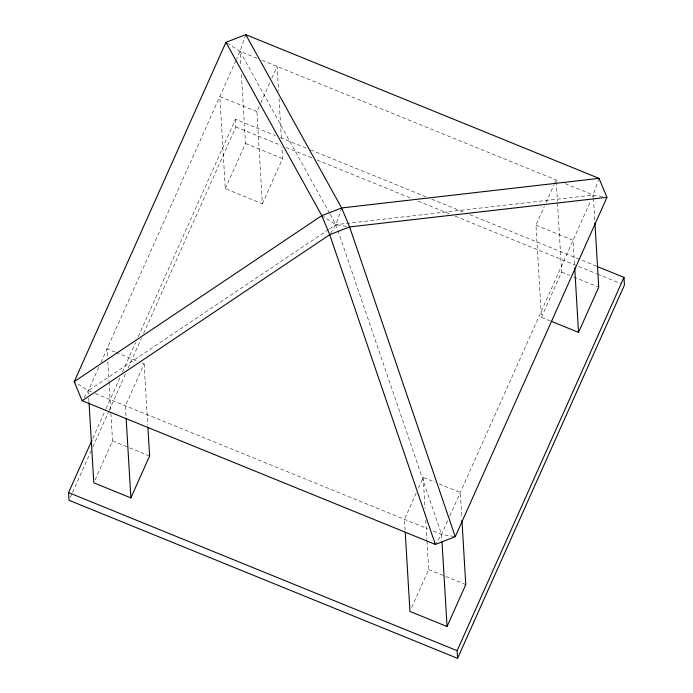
<?xml version="1.0" encoding="UTF-8"?>
<svg xmlns="http://www.w3.org/2000/svg" width="693" height="693" viewBox="0 0 693 693"><rect width="100%" height="100%" fill="white"/><g stroke="black" fill="none" stroke-linecap="round" stroke-linejoin="round"><path stroke-width="0.52" stroke-dasharray="3.46 2.6" d="M245.772 34.65L240.029 51.351L236.512 59.217M341.64 207.952L335.897 224.653L330.275 233.775M599.012 178.361L592.394 197.029M98.787 367.316L88.332 390.705L82.701 399.826M100.961 362.439L236.079 60.196M92.836 438.279L105.639 409.641M106.081 408.653L120.21 377.053M122.41 372.115L135.655 342.489M138.305 336.564L235.429 119.309L275.485 135.603M70.34 497.305L72.098 493.355M72.54 492.368L91.086 450.892M92.853 446.942L108.74 411.391M109.182 410.403L125.961 372.877M128.17 367.94L141.407 338.314M143.616 333.376L235.88 126.984L235.429 119.309M142.134 363.071L144.135 363.886L125.407 405.786L126.109 417.567M256.904 111.634L219.828 96.552L225.294 188.661L262.37 203.742L256.904 111.634L260.412 103.777M260.854 102.798L270.079 82.155M271.838 78.231L277.105 66.441L278.569 91.069M95.106 479.885L112.535 440.913L110.811 411.988M225.294 188.661L245.504 143.46L241.363 73.848M262.37 203.742L282.579 158.541L281.878 146.76M416.233 493.009L404.469 519.317L405.102 530.032M418.407 488.141L423.198 477.416L435.23 482.319M550.459 320.954L541.432 317.281L535.966 225.173L544.308 206.505M546.067 202.573L553.976 184.884M554.409 183.905L556.167 179.972L557.441 201.394M447.669 520.772L441.571 534.416L435.377 544.447M449.844 515.904L590.635 200.961M411.685 607.527L428.672 569.525L426.957 540.609M541.432 317.281L561.642 272.08L557.51 202.46M328.725 229.47L88.332 390.705L88.522 393.919M329.617 228.872L335.897 224.653L593.269 195.071L602.754 196.639M346.431 226.403L335.897 224.653L321.803 215.618M454.21 536.512L441.571 534.416L432.545 530.743M257.068 58.281L240.029 51.351L226.819 42.879M262.075 60.326L559.182 181.194M565.193 183.645L593.269 195.071L593.399 197.21M535.966 225.173L573.068 240.263L574.592 265.973M280.492 137.638L306.531 148.233M310.533 149.861L425.701 196.717M431.713 199.168L463.756 212.205M469.767 214.648L595.945 265.982M235.88 126.984L280.951 145.322M285.958 147.358L312.993 158.359M316.996 159.988L411.14 198.285M418.148 201.135L449.194 213.765M455.197 216.207L596.404 273.657M597.409 274.064L620.443 283.437M245.504 143.46L282.579 158.541M561.642 272.08L569.663 275.346M573.674 276.975L597.738 286.763M115.073 352.061L107.06 348.804L107.571 357.371M116.078 352.468L138.124 361.443M439.241 483.948L460.299 492.515L461.763 517.151M91.337 391.926L88.332 390.705L74.229 381.661M95.348 393.555L427.529 528.707M112.535 440.913L128.569 447.435M129.565 447.843L149.61 455.994M428.672 569.525L444.715 576.056M445.72 576.463L465.774 584.623M329.608 213.297L240.029 51.351L240.921 66.346M330.137 214.241L335.897 224.653L441.571 534.416L441.952 540.843M593.459 198.276L594.793 220.772M423.198 477.416L425.043 508.48M425.745 520.261L426.888 539.535M279.01 98.571L281.367 138.193M144.135 363.886L147.765 424.93M107.822 361.651L108.966 380.933M109.035 381.999L110.75 410.923M88.773 398.198L88.964 401.412"/><path stroke-width="1.04" d="M74.229 381.661L225.935 42.316L245.772 34.65L599.012 178.361L606.964 197.332L455.266 536.685L435.377 544.447L82.138 400.736L74.229 381.661L321.803 215.618L341.64 207.952L599.012 178.361M596.95 266.389L623.986 277.391L624.445 285.066L457.571 658.35L69.014 500.268L68.555 492.593L91.952 440.254M89.033 402.486L93.806 482.804L130.873 497.895L149.61 455.994L147.886 427.079M405.232 532.172L409.944 611.425L447.046 626.524L465.774 584.623L461.954 520.356M551.463 321.361L578.534 332.371L598.743 287.171L594.923 222.912M457.571 658.35L457.12 650.675L623.986 277.391M82.138 400.736L329.712 234.693L349.593 226.923L606.964 197.332M68.555 492.593L457.12 650.675M245.772 34.65L341.64 207.952L349.593 226.923L455.266 536.685M225.935 42.316L321.803 215.618L329.712 234.693L435.377 544.447M574.722 268.113L578.534 332.371M442.013 541.909L447.046 626.524M126.169 418.641L130.873 497.895"/></g></svg>
